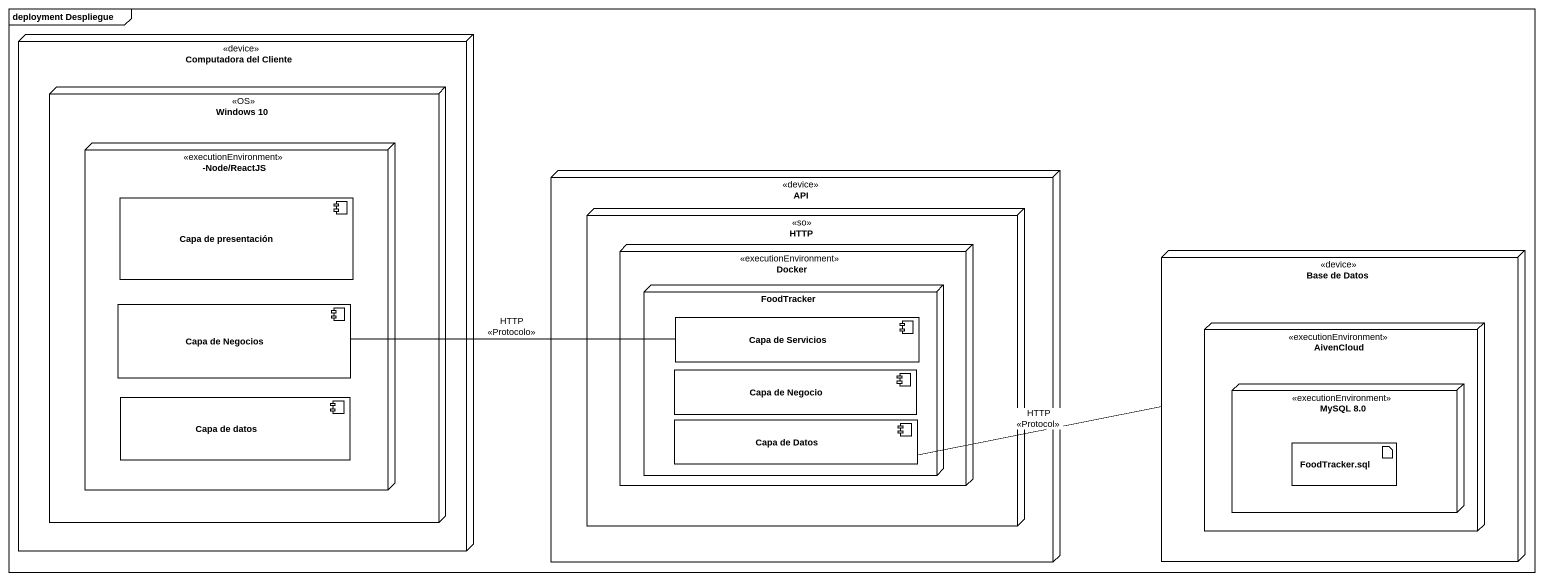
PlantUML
@startuml
mainframe deployment Despliegue
node "Computadora del Cliente" as Computadora_del_Cliente <<device>> {
  node "Windows 10" as Windows_10 <<OS>> {
    node "-Node/ReactJS" as Node_ReactJS <<executionEnvironment>> {
      component "Capa de presentación" as Capa_de_presentación
      component "Capa de Negocios" as Capa_de_Negocios
      component "Capa de datos" as Capa_de_datos
    }
  }
}
node API <<device>> {
  node HTTP <<so>> {
    node Docker <<executionEnvironment>> {
      node FoodTracker {
        component "Capa de Servicios" as Capa_de_Servicios
        component "Capa de Negocio" as Capa_de_Negocio
        component "Capa de Datos" as Capa_de_Datos
      }
    }
  }
}
node "Base de Datos" as Base_de_Datos <<device>> {
  node AivenCloud <<executionEnvironment>> {
    node "MySQL 8.0" as MySQL_8_0 <<executionEnvironment>> {
      artifact "FoodTracker.sql" as FoodTracker_sql
    }
  }
}
Base_de_Datos -left- Capa_de_Datos : HTTP\n<<Protocol>>
Capa_de_Negocios -right- Capa_de_Servicios : HTTP\n<<Protocolo>>
@enduml
